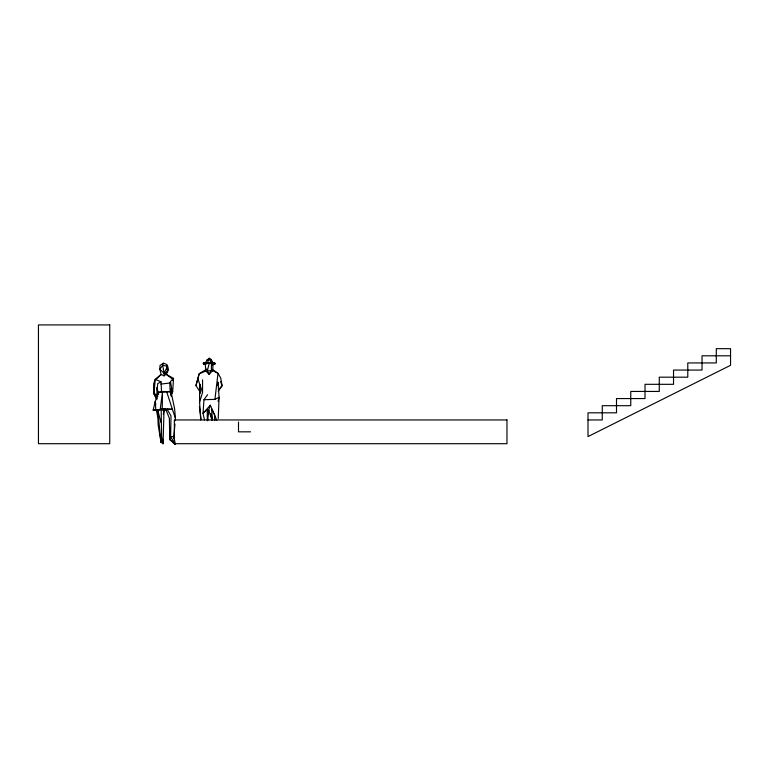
<?xml version="1.0" encoding="UTF-8"?>
<svg xmlns="http://www.w3.org/2000/svg" width="769" height="769" viewBox="0 0 769 769"><rect width="100%" height="100%" fill="white"/><g stroke="black" fill="none" stroke-linecap="round" stroke-linejoin="round"><path stroke-width="1.15" d="M200.709 419.932L199.584 402.091L199.594 384.192L200.238 386.365M199.584 402.091L202.545 392.526L202.564 379.828M211.417 363.314L211.398 370.322L209.005 374.263L205.909 371.033L205.236 364.045L209.293 363.103L212.955 363.9L212.753 370.62L209.005 374.263L207.342 370.85L209.293 363.103M171.285 394.651L172.679 391.661L173.544 378.386L170.516 381.482L172.169 391.623L161.519 391.508L158.568 392.373L155.328 401.216L153.137 410.127L157.722 410.146L161.173 409.031L164.008 410.175L163.047 443.751L160.971 442.098L161.605 436.927L161.173 409.031L172.391 409.319L175.457 418.432L175.255 420.672M158.539 394.401L158.568 392.373L172.169 391.623M160.212 409.569L162.23 408.858L162.499 391.681L160.212 409.569L155.771 410.06L155.328 401.216L155.713 404.552M170.314 428.266L169.795 439.57L175.255 444.078L170.631 436.946L171.006 415.875L167.008 409.079L166.267 410.435L169.372 418.365L169.795 439.57L175.255 444.078L173.842 436.408L174.957 424.046M217.896 385.471L218.012 382.02L219.078 397.265L218.233 418.547M172.371 378.992L166.056 374.243L167.315 371.946L167.536 366.15L166.863 364.487L163.47 363.189L160 365.448L159.827 369.207L161.144 374.455L164.057 375.858L166.056 374.243L168.546 369.927L167.536 366.15L162.624 365.362L159.827 369.207L164.182 373.244L164.057 375.858M207.582 394.708L203.968 399.726L203.026 413.366L204.506 419.932M171.074 390.46L171.227 388.345L170.314 392.863M207.745 420.605L208.678 410.146L210.322 405.215L216.8 420.297M203.968 399.726L214.926 399.361L218.002 373.33L212.753 370.62L207.342 370.85M161.519 391.508L161.038 381.799L155.203 379.377L153.665 383.741L153.56 393.161L156.741 399.486M212.898 364.429L212.955 363.9M154.108 389.748L153.56 393.161L156.395 398.227M163.307 414.424L164.008 410.175L161.913 409.896M166.402 372.186L166.056 374.243L173.544 378.386L172.631 380.174M166.902 369.62L167.536 366.15L164.182 373.244L167.315 371.946M200.248 392.161L195.97 385.577L199.209 373.744L206.861 369.062M207.447 415.548L208.678 410.146L207.255 409.454L203.026 413.366L210.322 405.215M218.088 401.197L219.078 397.265L214.926 399.361M195.97 385.577L199.209 373.744L205.909 371.033M163.47 363.189L162.624 365.362L164.182 373.244M205.909 363.939L205.131 363.477L207.505 362.584L209.245 358.229L211.119 359.488L213.292 363.41L212.1 363.948M158.568 392.373L156.588 396.65L157.241 398.659M170.18 391.402L169.776 383.01L170.516 381.482M171.16 394.68L172.679 391.661M205.131 363.477L207.053 359.979L209.245 358.229L211.139 362.555L213.292 363.41M218.223 391.315L222.106 385.74L220.703 378.012L218.002 373.33M155.771 410.06L156.357 410.108L157.876 417.596L158.212 425.353L160.971 442.098L163.288 439.56L163.047 443.751L161.605 436.927M218.252 389.941L222.106 385.74L220.616 381.491M155.732 379.521L161.144 374.455L155.203 379.377L154.127 392.363L156.588 396.65L157.722 383.587L161.038 381.799M212.138 365.044L215.07 363.381L214.176 362.612L203.227 363.103L203.612 364.17L205.112 364.323M213.09 364.679L214.993 363.948L214.176 362.612M213.148 364.496L214.993 363.948L214.945 363.247M153.137 410.127L155.127 409.56M170.631 436.946L173.842 436.408L174.005 438.541M160.971 442.098L157.722 410.146L165.383 408.993L162.23 408.858M160.808 384.106L169.776 383.01M207.053 359.979L211.119 359.488L211.85 362.833M164.345 410.435L166.575 410.194M207.505 362.584L211.139 362.555M730.55 355.807L702.039 355.807L702.039 370.062L673.529 370.062L673.529 384.317L645.018 384.317L645.018 398.563L616.507 398.563L616.507 412.818L588.006 412.818L588.006 436.581L730.55 365.304L730.55 348.674L716.295 348.674L716.295 362.93L687.784 362.93L687.784 377.185L659.273 377.185L659.273 391.44L630.763 391.44L630.763 405.696L602.262 405.696L602.262 419.951L588.006 419.951M250.521 431.832L238.505 431.832L238.505 422.066M211.686 362.699L204.179 362.632L203.612 364.17M167.008 409.079L172.391 409.319L166.613 391.517M207.832 362.891L203.227 363.103M212.234 369.389L217.646 373.013M173.342 441.8L174.4 443.896M208.678 410.146L212.09 420.162L210.735 413.578M158.164 394.362L156.674 387.701M198.027 379.194L202.545 392.526M157.136 394.382L157.78 396.573M157.722 410.146L161.029 422.585M171.218 395.91L171.006 391.527L174.582 408.666L175.457 418.432M157.328 388.605L158.318 394.286M199.411 406.59L201.036 418.817M212.523 418.749L211.446 408.848L214.647 414.693L214.734 420.566M199.594 384.192L200.363 393.238M171.006 391.527L171.295 396.035M207.255 409.454L207.313 420.739M109.727 324.922L38.45 324.922L38.45 443.703L109.727 443.703L109.727 324.922M506.973 419.951L174.361 419.951L174.361 443.703L506.973 443.703L506.973 419.951"/></g></svg>
